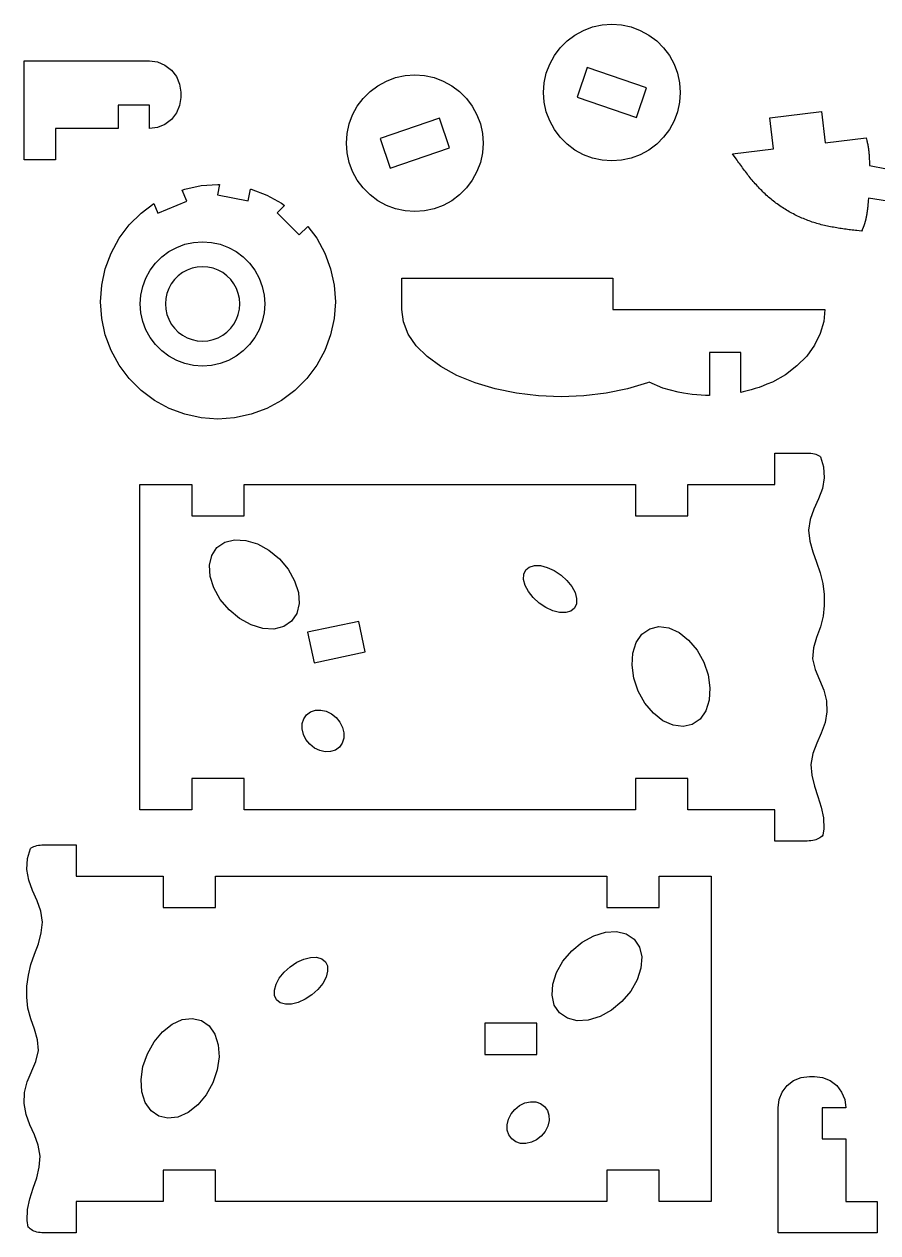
# Model space of a CAD drawing. Extents: x 13 to 664, y 13 to 450.
# Drawn here: x 13 to 193.2, y 188.9 to 444.1 of the extents above; entities that cross this region are included whole.
import ezdxf

# ---------------------------------------------------------------- set-up
doc = ezdxf.new("R2010")
doc.units = 0

msp = doc.modelspace()

# ---------------------------------------------------------------- linework, layer by layer
for points in [[(141.1, 443.47), (143.03, 442.75), (144.84, 441.77), (146.49, 440.53), (147.94, 439.08), (149.18, 437.43), (150.16, 435.62), (150.88, 433.69), (151.32, 431.68), (151.47, 429.63), (151.32, 427.58), (150.88, 425.56), (150.16, 423.64), (149.18, 421.83), (147.94, 420.18), (146.49, 418.72), (144.84, 417.49), (143.03, 416.5), (141.1, 415.78), (139.09, 415.35), (137.04, 415.2), (134.98, 415.35), (132.97, 415.78), (131.04, 416.5), (129.24, 417.49), (127.59, 418.72), (126.13, 420.18), (124.9, 421.83), (123.91, 423.64), (123.19, 425.56), (122.76, 427.58), (122.61, 429.63), (122.76, 431.68), (123.19, 433.69), (123.91, 435.62), (124.9, 437.43), (126.13, 439.08), (127.59, 440.53), (129.24, 441.77), (131.04, 442.75), (132.97, 443.47), (134.98, 443.91), (137.04, 444.06), (139.09, 443.91), (141.1, 443.47)], [(13, 415.4), (13, 436.32), (39.42, 436.32), (41.13, 436.09), (42.72, 435.43), (44.09, 434.38), (45.14, 433.01), (45.8, 431.42), (46.03, 429.71), (46.03, 428.61), (45.8, 426.9), (45.14, 425.31), (44.09, 423.94), (42.72, 422.89), (41.13, 422.23), (39.42, 422.01), (39.42, 426.97), (32.82, 426.97), (32.82, 422.01), (19.61, 422.01), (19.61, 415.4), (13, 415.4)], [(142.23, 424.37), (144.35, 430.63), (131.85, 434.88), (129.72, 428.63), (142.23, 424.37)], [(83.3, 426.73), (84.53, 428.38), (85.99, 429.83), (87.64, 431.07), (89.44, 432.05), (91.37, 432.77), (93.38, 433.21), (95.44, 433.36), (97.49, 433.21), (99.5, 432.77), (101.43, 432.05), (103.24, 431.07), (104.89, 429.83), (106.34, 428.38), (107.58, 426.73), (108.56, 424.92), (109.28, 422.99), (109.72, 420.98), (109.87, 418.93), (109.72, 416.88), (109.28, 414.86), (108.56, 412.94), (107.58, 411.13), (106.34, 409.48), (104.89, 408.02), (103.24, 406.79), (101.43, 405.8), (99.5, 405.08), (97.49, 404.65), (95.44, 404.5), (93.38, 404.65), (91.37, 405.08), (89.44, 405.8), (87.64, 406.79), (85.99, 408.02), (84.53, 409.48), (83.3, 411.13), (82.31, 412.94), (81.59, 414.86), (81.16, 416.88), (81.01, 418.93), (81.16, 420.98), (81.59, 422.99), (82.31, 424.92), (83.3, 426.73)], [(90.25, 413.67), (102.75, 417.93), (100.63, 424.18), (88.12, 419.93), (90.25, 413.67)], [(74.75, 398.85), (76.44, 395.75), (77.68, 392.44), (78.43, 388.99), (78.68, 385.46), (78.43, 381.94), (77.68, 378.49), (76.44, 375.18), (74.75, 372.08), (72.63, 369.25), (70.13, 366.75), (67.3, 364.63), (64.19, 362.94), (60.88, 361.7), (57.42, 360.95), (53.9, 360.7), (50.37, 360.95), (46.91, 361.7), (43.6, 362.94), (40.5, 364.63), (37.66, 366.75), (35.16, 369.25), (33.04, 372.08), (31.35, 375.18), (30.11, 378.49), (29.36, 381.94), (29.11, 385.46), (29.36, 388.99), (30.11, 392.44), (31.35, 395.75), (33.04, 398.85), (35.16, 401.68), (37.66, 404.18), (40.38, 406.21), (41.23, 404.17), (47.32, 406.72), (46.36, 409.02), (46.91, 409.22), (50.37, 409.97), (53.9, 410.23), (54.2, 410.2), (53.77, 408.04), (60.26, 406.77), (60.74, 409.25), (60.88, 409.22), (64.19, 407.99), (67.3, 406.29), (67.97, 405.79), (66.41, 404.24), (71.07, 399.56), (72.87, 401.35), (74.75, 398.85)], [(63.24, 381.31), (62.59, 379.56), (61.69, 377.92), (60.57, 376.42), (59.24, 375.1), (57.74, 373.97), (56.1, 373.08), (54.34, 372.42), (52.51, 372.03), (50.64, 371.89), (48.77, 372.03), (46.94, 372.42), (45.19, 373.08), (43.54, 373.97), (42.04, 375.1), (40.72, 376.42), (39.6, 377.92), (38.7, 379.56), (38.04, 381.31), (37.65, 383.14), (37.51, 385.01), (37.65, 386.88), (38.04, 388.7), (38.7, 390.46), (39.6, 392.1), (40.72, 393.6), (42.04, 394.92), (43.54, 396.04), (45.19, 396.94), (46.94, 397.6), (48.77, 397.99), (50.64, 398.13), (52.51, 397.99), (54.34, 397.6), (56.1, 396.94), (57.74, 396.04), (59.24, 394.92), (60.57, 393.6), (61.69, 392.1), (62.59, 390.46), (63.24, 388.7), (63.64, 386.88), (63.77, 385.01), (63.64, 383.14), (63.24, 381.31)], [(46.4, 391.62), (45.51, 390.94), (44.71, 390.15), (44.04, 389.26), (43.51, 388.27), (43.11, 387.22), (42.88, 386.13), (42.8, 385.01), (42.88, 383.89), (43.11, 382.8), (43.51, 381.75), (44.04, 380.76), (44.71, 379.87), (45.51, 379.07), (46.4, 378.4), (47.39, 377.86), (48.44, 377.47), (49.53, 377.23), (50.65, 377.15), (51.77, 377.23), (52.86, 377.47), (53.91, 377.86), (54.9, 378.4), (55.79, 379.07), (56.59, 379.87), (57.26, 380.76), (57.8, 381.75), (58.19, 382.8), (58.43, 383.89), (58.51, 385.01), (58.43, 386.13), (58.19, 387.22), (57.8, 388.27), (57.26, 389.26), (56.59, 390.15), (55.79, 390.94), (54.9, 391.62), (53.91, 392.15), (52.86, 392.55), (51.77, 392.78), (50.65, 392.86), (49.53, 392.78), (48.44, 392.55), (47.39, 392.15), (46.4, 391.62)], [(170.9, 368.49), (169.77, 368.03), (168.94, 367.7), (168.1, 367.39), (167.26, 367.11), (166.42, 366.86), (165.57, 366.63), (164.71, 366.42), (164.27, 366.33), (164.27, 374.74), (157.66, 374.74), (157.66, 365.67), (156.76, 365.69), (155.85, 365.73), (154.93, 365.8), (154.01, 365.89), (153.09, 366.01), (152.16, 366.15), (151.04, 366.34), (147.82, 367.25), (144.9, 368.47), (144.56, 368.33), (140.35, 367.07), (135.85, 366.15), (131.15, 365.59), (126.36, 365.4), (121.57, 365.59), (116.88, 366.15), (112.38, 367.07), (108.16, 368.33), (104.32, 369.9), (100.92, 371.76), (98.04, 373.87), (95.74, 376.18), (94.06, 378.64), (93.04, 381.21), (92.7, 383.83), (92.7, 390.44), (137.21, 390.44), (137.21, 383.83), (181.99, 383.83), (181.75, 381.31), (181.01, 378.75), (179.81, 376.3), (178.16, 374), (176.09, 371.91), (173.65, 370.06), (170.9, 368.49)], [(142.04, 278.21), (59.42, 278.21), (59.42, 284.81), (48.41, 284.81), (48.41, 278.21), (37.4, 278.21), (37.4, 346.9), (48.41, 346.9), (48.41, 340.29), (59.42, 340.29), (59.42, 346.9), (142.04, 346.9), (142.04, 340.29), (153.05, 340.29), (153.05, 346.9), (171.44, 346.9), (171.44, 353.5), (178.27, 353.51), (178.68, 353.5), (179.06, 353.47), (179.42, 353.42), (179.77, 353.35), (180.09, 353.25), (180.39, 353.14), (180.67, 353.01), (180.93, 352.85), (181.08, 352.74), (181.68, 350.62), (181.86, 348.32), (181.46, 346.03), (180.65, 343.84), (179.68, 341.7), (178.9, 339.49), (178.56, 337.21), (178.79, 334.9), (179.42, 332.64), (180.23, 330.45), (180.99, 328.25), (181.54, 325.99), (181.83, 323.68), (181.87, 321.36), (181.62, 319.05), (181.04, 316.81), (180.25, 314.61), (179.57, 312.37), (179.41, 310.07), (179.92, 307.79), (181.8, 303.49), (182.33, 301.23), (182.41, 298.9), (182.02, 296.61), (181.24, 294.41), (180.27, 292.28), (179.45, 290.08), (179.06, 287.79), (179.23, 285.49), (179.77, 283.21), (180.49, 281), (181.19, 278.77), (181.68, 276.49), (181.76, 274.19), (181.54, 272.82), (181.39, 272.64), (181.17, 272.45), (180.93, 272.27), (180.67, 272.12), (180.39, 271.98), (180.09, 271.87), (179.77, 271.77), (179.42, 271.7), (179.06, 271.65), (178.68, 271.62), (178.27, 271.61), (171.44, 271.6), (171.44, 278.21), (153.05, 278.21), (153.05, 284.81), (142.04, 284.81), (142.04, 278.21)], [(66.86, 331.16), (68.72, 328.97), (70.08, 326.55), (70.87, 324.09), (71.02, 321.74), (70.52, 319.67), (69.42, 318.01), (67.77, 316.89), (65.71, 316.37), (63.36, 316.5), (60.88, 317.25), (58.46, 318.59), (56.24, 320.42), (54.39, 322.62), (53.02, 325.03), (52.24, 327.49), (52.09, 329.84), (52.58, 331.91), (53.69, 333.57), (55.33, 334.69), (57.4, 335.21), (59.75, 335.09), (62.22, 334.33), (64.65, 332.99), (66.86, 331.16)], [(118.71, 325.56), (118.37, 326.81), (118.42, 327.93), (118.84, 328.83), (119.61, 329.46), (120.68, 329.77), (121.98, 329.75), (123.41, 329.38), (124.89, 328.71), (126.3, 327.77), (127.55, 326.63), (128.56, 325.36), (129.26, 324.06), (129.6, 322.81), (129.56, 321.69), (129.13, 320.79), (128.36, 320.16), (127.29, 319.85), (125.99, 319.87), (124.56, 320.24), (123.09, 320.91), (121.67, 321.85), (120.42, 322.99), (119.41, 324.26), (118.71, 325.56)], [(84.97, 311.52), (83.6, 317.98), (72.83, 315.71), (74.19, 309.25), (84.97, 311.52)], [(141.46, 311.3), (142.17, 313.54), (143.38, 315.29), (145.02, 316.43), (146.96, 316.88), (149.07, 316.62), (151.21, 315.65), (153.24, 314.04), (155.01, 311.91), (156.41, 309.4), (157.34, 306.68), (157.74, 303.94), (157.57, 301.36), (156.86, 299.12), (155.64, 297.37), (154.01, 296.23), (152.07, 295.78), (149.96, 296.05), (147.82, 297.02), (145.79, 298.62), (144.01, 300.75), (142.61, 303.26), (141.69, 305.98), (141.29, 308.72), (141.46, 311.3)], [(79.65, 296.69), (80.2, 295.59), (80.48, 294.43), (80.45, 293.3), (80.12, 292.28), (79.52, 291.44), (78.68, 290.82), (77.66, 290.49), (76.54, 290.45), (75.38, 290.71), (74.27, 291.25), (73.28, 292.04), (72.47, 293.02), (71.92, 294.13), (71.64, 295.28), (71.67, 296.41), (72, 297.43), (72.6, 298.28), (73.44, 298.89), (74.46, 299.23), (75.58, 299.27), (76.74, 299.01), (77.86, 298.46), (78.85, 297.67), (79.65, 296.69)], [(14.92, 198.3), (15.64, 200.51), (16.19, 202.79), (16.35, 205.09), (15.96, 207.38), (15.15, 209.58), (14.17, 211.71), (13.4, 213.91), (13.01, 216.2), (13.08, 218.53), (13.62, 220.79), (15.49, 225.09), (16, 227.37), (15.84, 229.67), (15.17, 231.91), (14.38, 234.11), (13.8, 236.35), (13.54, 238.66), (13.58, 240.98), (13.88, 243.29), (14.42, 245.55), (15.18, 247.75), (15.99, 249.94), (16.62, 252.2), (16.85, 254.51), (16.52, 256.79), (15.73, 259), (14.77, 261.14), (13.95, 263.33), (13.55, 265.62), (13.73, 267.92), (14.33, 270.03), (14.49, 270.15), (14.75, 270.31), (15.02, 270.44), (15.33, 270.55), (15.65, 270.65), (15.99, 270.72), (16.35, 270.77), (16.74, 270.8), (17.14, 270.81), (23.97, 270.81), (23.97, 264.2), (42.36, 264.2), (42.36, 257.59), (53.37, 257.59), (53.37, 264.2), (136, 264.2), (136, 257.59), (147.01, 257.59), (147.01, 264.2), (158.01, 264.2), (158.01, 195.51), (147.01, 195.51), (147.01, 202.11), (136, 202.11), (136, 195.51), (53.37, 195.51), (53.37, 202.11), (42.36, 202.11), (42.36, 195.51), (23.97, 195.51), (23.97, 188.9), (17.14, 188.91), (16.74, 188.92), (16.35, 188.95), (15.99, 189), (15.65, 189.07), (15.33, 189.17), (15.02, 189.28), (14.75, 189.42), (14.49, 189.57), (14.25, 189.75), (14.03, 189.94), (13.87, 190.12), (13.65, 191.49), (13.73, 193.79), (14.22, 196.07), (14.92, 198.3)], [(138.02, 252.51), (140.08, 251.99), (141.73, 250.87), (142.83, 249.21), (143.33, 247.14), (143.18, 244.79), (142.39, 242.33), (141.03, 239.92), (139.17, 237.72), (136.96, 235.89), (134.53, 234.55), (132.06, 233.79), (129.71, 233.67), (127.64, 234.19), (126, 235.31), (124.89, 236.97), (124.4, 239.04), (124.55, 241.39), (125.33, 243.85), (126.7, 246.27), (128.55, 248.46), (130.77, 250.29), (133.2, 251.63), (135.67, 252.39), (138.02, 252.51)], [(73.43, 247.05), (74.73, 247.07), (75.8, 246.76), (76.58, 246.13), (77, 245.23), (77.04, 244.11), (76.7, 242.86), (76, 241.56), (74.99, 240.29), (73.74, 239.15), (72.33, 238.21), (70.86, 237.54), (69.42, 237.17), (68.13, 237.15), (67.05, 237.46), (66.28, 238.09), (65.86, 238.99), (65.81, 240.11), (66.15, 241.36), (66.85, 242.66), (67.86, 243.93), (69.12, 245.07), (70.53, 246.01), (72, 246.68), (73.43, 247.05)], [(38.07, 223.98), (39, 226.7), (40.4, 229.21), (42.17, 231.34), (44.2, 232.95), (46.35, 233.92), (48.46, 234.18), (50.4, 233.73), (52.03, 232.59), (53.25, 230.84), (53.96, 228.6), (54.12, 226.02), (53.73, 223.28), (52.8, 220.56), (51.4, 218.05), (49.63, 215.92), (47.6, 214.31), (45.45, 213.35), (43.34, 213.08), (41.4, 213.53), (39.77, 214.67), (38.56, 216.42), (37.84, 218.66), (37.68, 221.24), (38.07, 223.98)], [(110.21, 226.55), (121.22, 226.55), (121.22, 233.15), (110.21, 233.15), (110.21, 226.55)], [(193.02, 188.9), (172.1, 188.9), (172.1, 215.32), (172.33, 217.03), (172.98, 218.62), (174.03, 219.99), (175.4, 221.04), (177, 221.7), (178.71, 221.93), (179.81, 221.93), (181.52, 221.7), (183.11, 221.04), (184.48, 219.99), (185.53, 218.62), (186.19, 217.03), (186.41, 215.32), (181.44, 215.32), (181.44, 208.72), (186.41, 208.72), (186.41, 195.51), (193.02, 195.51), (193.02, 188.9)], [(117.75, 207.79), (116.73, 208.12), (115.89, 208.74), (115.29, 209.58), (114.96, 210.6), (114.94, 211.73), (115.21, 212.89), (115.77, 213.99), (116.57, 214.97), (117.56, 215.76), (118.67, 216.31), (119.83, 216.57), (120.96, 216.53), (121.97, 216.19), (122.81, 215.58), (123.42, 214.73), (123.74, 213.71), (123.77, 212.58), (123.5, 211.43), (122.94, 210.32), (122.14, 209.34), (121.15, 208.55), (120.04, 208.01), (118.88, 207.75), (117.75, 207.79)]]:
    msp.add_lwpolyline(points, close=True)
msp.add_lwpolyline([(195.19, 406.69), (191.21, 407.35), (191.16, 406.78), (191.13, 406.49), (191.11, 406.28), (191.09, 406.14), (191.08, 405.99), (191.07, 405.85), (191.05, 405.71), (191.04, 405.64), (191.04, 405.56), (191.03, 405.49), (191.02, 405.42), (191.01, 405.35), (191, 405.28), (191, 405.21), (190.99, 405.14), (190.98, 405.07), (190.97, 404.99), (190.96, 404.92), (190.95, 404.85), (190.94, 404.78), (190.93, 404.71), (190.92, 404.64), (190.91, 404.57), (190.9, 404.5), (190.89, 404.42), (190.88, 404.35), (190.87, 404.28), (190.86, 404.21), (190.85, 404.14), (190.84, 404.07), (190.83, 404), (190.82, 403.93), (190.81, 403.85), (190.79, 403.78), (190.78, 403.71), (190.77, 403.64), (190.76, 403.57), (190.74, 403.5), (190.73, 403.43), (190.72, 403.36), (190.7, 403.29), (190.69, 403.22), (190.67, 403.15), (190.66, 403.08), (190.64, 403.01), (190.63, 402.94), (190.61, 402.87), (190.6, 402.8), (190.58, 402.73), (190.56, 402.66), (190.54, 402.59), (190.53, 402.52), (190.51, 402.45), (190.49, 402.38), (190.47, 402.31), (190.45, 402.24), (190.43, 402.17), (190.41, 402.1), (190.39, 402.04), (190.37, 401.97), (190.34, 401.9), (190.32, 401.83), (190.3, 401.76), (190.27, 401.7), (190.25, 401.63), (190.23, 401.56), (190.2, 401.49), (190.18, 401.43), (190.15, 401.36), (190.13, 401.29), (190.1, 401.22), (190.07, 401.16), (190.05, 401.09), (190.02, 401.02), (189.99, 400.96), (189.97, 400.89), (189.94, 400.82), (189.91, 400.76), (189.88, 400.69), (189.83, 400.56), (189.75, 400.36), (188.75, 400.47), (188.42, 400.51), (188.09, 400.55), (187.76, 400.59), (187.43, 400.63), (187.1, 400.67), (186.77, 400.71), (186.45, 400.76), (186.12, 400.8), (185.79, 400.85), (185.46, 400.9), (185.13, 400.95), (184.8, 401), (184.48, 401.05), (184.15, 401.11), (183.83, 401.17), (183.5, 401.23), (183.17, 401.29), (182.85, 401.36), (182.53, 401.43), (182.2, 401.5), (181.88, 401.57), (181.56, 401.65), (181.24, 401.73), (180.92, 401.81), (180.6, 401.9), (180.28, 401.99), (179.96, 402.09), (179.65, 402.19), (179.33, 402.29), (179.02, 402.4), (178.7, 402.51), (178.39, 402.63), (178.08, 402.75), (177.77, 402.87), (177.46, 403), (177.15, 403.13), (176.85, 403.26), (176.54, 403.4), (176.24, 403.54), (175.94, 403.69), (175.64, 403.84), (175.34, 403.99), (175.05, 404.15), (174.75, 404.31), (174.46, 404.47), (174.17, 404.64), (173.88, 404.81), (173.6, 404.99), (173.31, 405.16), (173.03, 405.35), (172.75, 405.53), (172.48, 405.72), (172.2, 405.91), (171.93, 406.1), (171.66, 406.3), (171.4, 406.5), (171.13, 406.7), (170.87, 406.91), (170.62, 407.12), (170.36, 407.33), (170.11, 407.55), (169.86, 407.77), (169.61, 407.99), (169.37, 408.22), (169.13, 408.44), (168.89, 408.67), (168.66, 408.91), (168.43, 409.14), (168.2, 409.38), (167.97, 409.62), (167.75, 409.87), (167.53, 410.11), (167.31, 410.36), (167.09, 410.61), (166.88, 410.86), (166.66, 411.11), (166.45, 411.37), (166.25, 411.63), (166.04, 411.88), (165.83, 412.14), (165.63, 412.41), (165.43, 412.67), (165.22, 412.93), (165.02, 413.2), (164.83, 413.47), (164.63, 413.73), (164.43, 414), (164.24, 414.27), (164.04, 414.54), (163.85, 414.81), (163.65, 415.08), (163.46, 415.35), (163.27, 415.63), (162.5, 416.72), (171.15, 417.74), (170.38, 424.3), (181.31, 425.59), (182.08, 419.03), (190.73, 420.05), (190.76, 419.76), (190.83, 419.5), (190.86, 419.36), (190.88, 419.3), (190.9, 419.23), (190.91, 419.16), (190.93, 419.1), (190.94, 419.03), (190.96, 418.96), (190.98, 418.9), (190.99, 418.83), (191.01, 418.76), (191.02, 418.7), (191.04, 418.63), (191.05, 418.56), (191.06, 418.5), (191.08, 418.43), (191.09, 418.36), (191.1, 418.29), (191.12, 418.23), (191.13, 418.16), (191.14, 418.09), (191.15, 418.02), (191.16, 417.96), (191.17, 417.89), (191.18, 417.82), (191.19, 417.75), (191.2, 417.69), (191.21, 417.62), (191.22, 417.55), (191.23, 417.48), (191.23, 417.41), (191.24, 417.35), (191.25, 417.28), (191.26, 417.21), (191.26, 417.14), (191.27, 417.07), (191.27, 417), (191.28, 416.94), (191.29, 416.87), (191.29, 416.8), (191.3, 416.73), (191.3, 416.66), (191.31, 416.59), (191.31, 416.53), (191.32, 416.46), (191.32, 416.39), (191.32, 416.32), (191.33, 416.18), (191.34, 416.05), (191.35, 415.91), (191.36, 415.7), (191.37, 415.5), (191.38, 415.22), (191.4, 414.81), (191.43, 414.2), (195.01, 413.51)])

doc.saveas('drawing.dxf')
